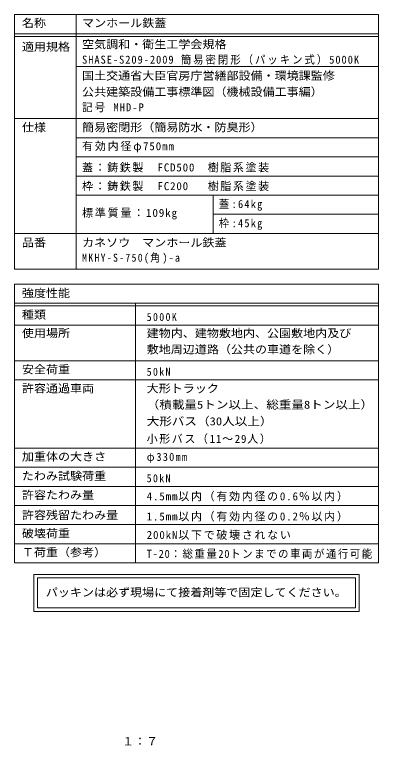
# Model space of a CAD drawing. Units: millimetres on the paper, enlarged 7 times. Extents: x -1027 to 1330, y -947 to 943.
# Drawn here: x 399 to 1330, y -927 to 943 of the extents above; entities that cross this region are included whole.
import ezdxf
from ezdxf.enums import TextEntityAlignment as Align

# ---------------------------------------------------------------- set-up
doc = ezdxf.new("R2010")
doc.units = ezdxf.units.MM
doc.header["$LTSCALE"] = 7
doc.layers.add('F-5_F-5ﾚｲﾔ', color=2, linetype='Continuous')
doc.layers.add('F-F_F-Fﾚｲﾔ', color=3, linetype='Continuous', lineweight=9)
doc.styles.add('ＭＳ ゴシック', font='')
doc.styles.get('ＭＳ ゴシック').set_extended_font_data('MS Gothic')

msp = doc.modelspace()

# ---------------------------------------------------------------- linework, layer by layer
at = {"layer": 'F-F_F-Fﾚｲﾔ', "color": 7}
for p, q in [((398.665, 942.985), (1329.692, 942.985)), ((398.665, 942.985), (398.665, 291.648)), ((556.481, 942.985), (556.481, 291.648)), ((1329.692, 942.985), (1329.692, 291.648)), ((398.665, 893.985), (1329.692, 893.985)), ((398.665, 886.985), (1329.692, 886.985)), ((556.481, 809.984), (1329.692, 809.984)), ((398.665, 676.984), (1329.692, 676.984)), ((1329.692, 627.984), (556.481, 627.984)), ((1329.692, 578.984), (556.481, 578.984)), ((556.481, 529.985), (1329.692, 529.985)), ((556.481, 480.985), (1329.692, 480.985)), ((906.481, 480.985), (906.481, 382.984)), ((906.481, 431.985), (1329.692, 431.985)), ((398.665, 382.984), (1329.692, 382.984)), ((398.665, 291.648), (1329.692, 291.648)), ((398.665, 253.399), (1329.692, 253.399)), ((1329.692, 253.399), (1329.692, -460.09)), ((398.665, 204.399), (1329.692, 204.399)), ((398.665, 197.399), (1329.692, 197.399)), ((707.753, 204.399), (707.753, -460.09)), ((398.665, 148.399), (1329.692, 148.399)), ((398.665, 57.399), (1329.692, 57.399)), ((398.665, 8.399), (1329.692, 8.399)), ((398.665, -166.091), (1329.692, -166.091)), ((1329.692, -215.091), (398.665, -215.091)), ((398.665, -264.09), (1329.692, -264.09)), ((398.665, -313.09), (1329.692, -313.09)), ((398.665, -362.09), (1329.692, -362.09)), ((398.665, -411.09), (1329.692, -411.09)), ((1280.273, -489.79), (448.085, -489.79)), ((448.085, -489.79), (448.085, -583.959)), ((456.835, -498.54), (1271.523, -498.54)), ((456.835, -498.54), (456.835, -575.209)), ((1271.523, -575.209), (1271.523, -498.54)), ((1280.273, -583.959), (1280.273, -489.79)), ((1271.523, -575.209), (456.835, -575.209)), ((448.085, -583.959), (1280.273, -583.959))]:
    msp.add_line(p, q, dxfattribs=at)
msp.add_lwpolyline([(398.665, 253.399), (398.665, -460.09), (1329.692, -460.09)], dxfattribs=at)

# ---------------------------------------------------------------- texts
at = {"layer": 'F-5_F-5ﾚｲﾔ', "style": 'ＭＳ ゴシック', "width": 1.1}
msp.add_text('１：７', height=20.53, dxfattribs=at).set_placement((673.4, -933.1), align=Align.BOTTOM_LEFT)
at = {"layer": 'F-F_F-Fﾚｲﾔ', "style": 'ＭＳ ゴシック'}
for s, width, p in [('名称', 1.1, (417.297, 904.994)), ('マンホール鉄蓋', 1.1, (571.295, 904.994)), ('空気調和・衛生工学会規格', 1.1, (571.295, 850.481)), ('適用規格', 1.1, (417.297, 844.14)), ('国土交通省大臣官房庁営繕部設備・環境課監修', 1.1, (571.295, 770.119)), ('公共建築設備工事標準図（機械設備工事編）', 1.1, (571.295, 728.81)), ('仕様', 1.1, (417.297, 638.114)), ('簡易密閉形（簡易防水・防臭形）', 1.1, (571.295, 638.114)), ('品番', 1.1, (417.297, 343.104)), ('カネソウ\u3000マンホール鉄蓋', 1.1, (571.295, 343.104)), ('強度性能', 1.1, (417.297, 213.772)), ('種類', 1.1, (417.297, 158.635)), ('使用場所', 1.1, (417.297, 111.223)), ('建物内、建物敷地内、公園敷地内及び', 1.1, (736.688, 111.223)), ('敷地周辺道路（公共の車道を除く）', 1.1, (736.688, 69.733)), ('安全荷重', 1.1, (417.297, 18.501)), ('許容通過車両', 1.1, (417.297, -30.12)), ('大形トラック', 1.1, (736.688, -30.12)), ('（積載量5トン以上、総重量8トン以上）', 1.15, (736.688, -71.61)), ('大形バス（30人以上）', 1.15, (736.688, -114.12)), ('加重体の大きさ', 1.1, (417.297, -204.61)), ('たわみ試験荷重', 1.1, (417.297, -253.989)), ('許容たわみ量', 1.1, (417.297, -302.61)), ('許容残留たわみ量', 1.1, (417.297, -354.186)), ('破壊荷重', 1.1, (417.297, -401.09)), ('Ｔ荷重（参考）', 1.1, (417.297, -449.436))]:
    msp.add_text(s, height=20.53, dxfattribs=dict(at, width=width)).set_placement(p, align=Align.BOTTOM_LEFT)
at = {"layer": 'F-F_F-Fﾚｲﾔ', "color": 2, "style": 'ＭＳ ゴシック', "width": 1.1}
msp.add_text('パッキンは必ず現場にて接着剤等で固定してください。', height=20.53, dxfattribs=at).set_placement((478.615, -551.915), align=Align.BOTTOM_LEFT)
at = {"layer": 'F-F_F-Fﾚｲﾔ', "char_height": 20.53, "attachment_point": 7, "style": 'ＭＳ ゴシック'}
for s, insert in [('\\T1.19;\\W0.95;SHASE-S209-2009\\~簡易密閉形（パッキン式）5000K', (571.295, 814.749)), ('\\T1.21;\\W0.95;記号\\~MHD-P', (571.295, 693.118)), ('\\T1.17;有効内径φ750mm', (571.295, 590.364)), ('\\T1.15;蓋：鋳鉄製\u3000FCD500\u3000樹脂系塗装', (571.295, 539.272)), ('\\T1.15;枠：鋳鉄製\u3000FC200\\~\u3000樹脂系塗装', (571.295, 491.44)), ('\\T1.23;\\W0.95;蓋:64kg', (921.295, 441.272)), ('\\T1.17;標準質量：109kg', (571.295, 418.773)), ('\\T1.23;\\W0.95;枠:45kg', (921.295, 392.271)), ('\\T1.26;\\W0.9;MKHY-S-750(角)-a', (571.295, 305.29)), ('\\T1.28;\\W0.9;5000K', (736.688, 158.635)), ('\\T1.28;\\W0.9;50kN', (736.688, 18.501)), ('\\T1.15;小形バス（11～29人）', (736.688, -155.61)), ('\\T1.23;\\W0.95;φ330mm', (736.688, -204.61)), ('\\T1.28;\\W0.9;50kN', (736.688, -253.989)), ('\\T1.16;4.5mm以内（有効内径の0.6％以内）', (736.688, -302.61)), ('\\T1.16;1.5mm以内（有効内径の0.2％以内）', (736.688, -354.186)), ('\\T1.16;200kN以下で破壊されない', (736.688, -401.09)), ('\\T1.15;\\W0.95;T-20：総重量20トンまでの車両が通行可能', (736.688, -449.436))]:
    msp.add_mtext(s, dxfattribs=dict(at, insert=insert))

doc.saveas('drawing.dxf')
